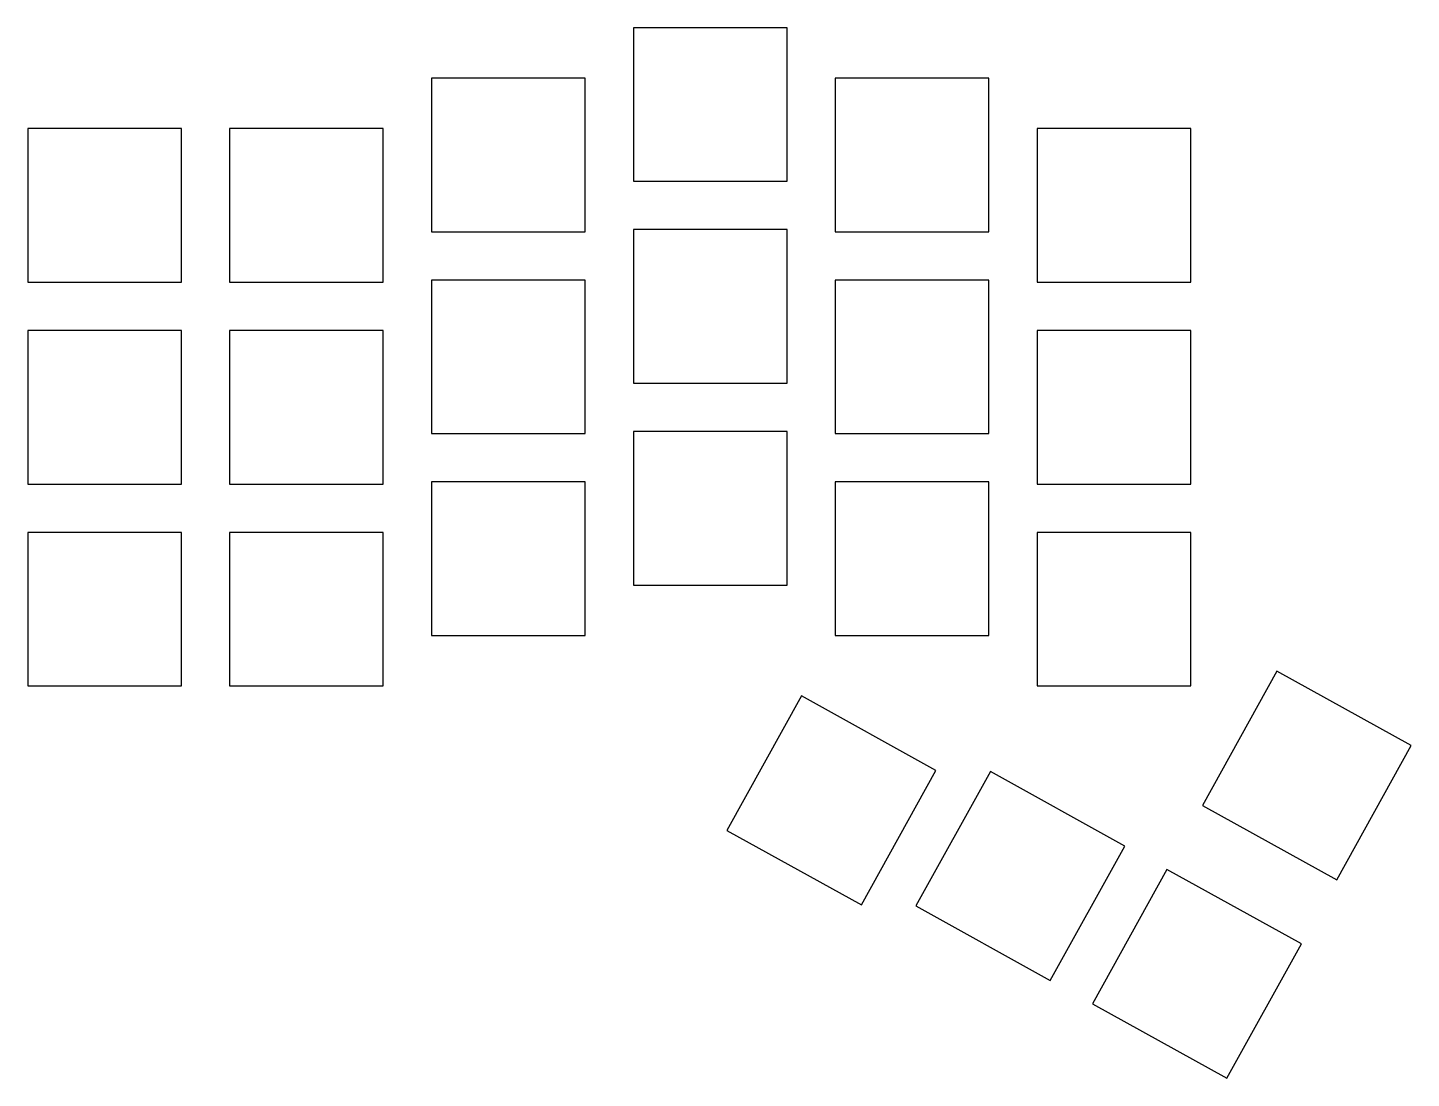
# Model space of a CAD drawing. Extents: x 78 to 209, y -144 to -45.
import ezdxf

# ---------------------------------------------------------------- set-up
doc = ezdxf.new("R2010")
doc.units = 0
doc.layers.add('BLACK', color=7, linetype='CONTINUOUS')

msp = doc.modelspace()

# ---------------------------------------------------------------- linework, layer by layer
at = {"layer": 'BLACK', "linetype": 'CONTINUOUS'}
for p, q in [((135.625, -45.1375), (135.625, -59.6375)), ((150.125, -45.1375), (135.625, -45.1375)), ((150.125, -59.6375), (150.125, -45.1375)), ((116.575, -49.9), (116.575, -64.4)), ((131.075, -49.9), (116.575, -49.9)), ((131.075, -64.4), (131.075, -49.9)), ((154.675, -49.9), (154.675, -64.4)), ((169.175, -49.9), (154.675, -49.9)), ((169.175, -64.4), (169.175, -49.9)), ((78.475, -54.6625), (78.475, -69.1625)), ((92.975, -54.6625), (78.475, -54.6625)), ((92.975, -69.1625), (92.975, -54.6625)), ((97.525, -54.6625), (97.525, -69.1625)), ((112.025, -54.6625), (97.525, -54.6625)), ((112.025, -69.1625), (112.025, -54.6625)), ((173.725, -54.6625), (173.725, -69.1625)), ((188.225, -54.6625), (173.725, -54.6625)), ((188.225, -69.1625), (188.225, -54.6625)), ((135.625, -59.6375), (150.125, -59.6375)), ((116.575, -64.4), (131.075, -64.4)), ((135.625, -64.1875), (135.625, -78.6875)), ((150.125, -64.1875), (135.625, -64.1875)), ((150.125, -78.6875), (150.125, -64.1875)), ((154.675, -64.4), (169.175, -64.4)), ((78.475, -69.1625), (92.975, -69.1625)), ((97.525, -69.1625), (112.025, -69.1625)), ((116.575, -68.95), (116.575, -83.45)), ((131.075, -68.95), (116.575, -68.95)), ((131.075, -83.45), (131.075, -68.95)), ((154.675, -68.95), (154.675, -83.45)), ((169.175, -68.95), (154.675, -68.95)), ((169.175, -83.45), (169.175, -68.95)), ((173.725, -69.1625), (188.225, -69.1625)), ((78.475, -73.7125), (78.475, -88.2125)), ((92.975, -73.7125), (78.475, -73.7125)), ((92.975, -88.2125), (92.975, -73.7125)), ((97.525, -73.7125), (97.525, -88.2125)), ((112.025, -73.7125), (97.525, -73.7125)), ((112.025, -88.2125), (112.025, -73.7125)), ((173.725, -73.7125), (173.725, -88.2125)), ((188.225, -73.7125), (173.725, -73.7125)), ((188.225, -88.2125), (188.225, -73.7125)), ((135.625, -78.6875), (150.125, -78.6875)), ((116.575, -83.45), (131.075, -83.45)), ((135.625, -83.2375), (135.625, -97.7375)), ((150.125, -83.2375), (135.625, -83.2375)), ((150.125, -97.7375), (150.125, -83.2375)), ((154.675, -83.45), (169.175, -83.45)), ((78.475, -88.2125), (92.975, -88.2125)), ((97.525, -88.2125), (112.025, -88.2125)), ((116.575, -88), (116.575, -102.5)), ((131.075, -88), (116.575, -88)), ((131.075, -102.5), (131.075, -88)), ((154.675, -88), (154.675, -102.5)), ((169.175, -88), (154.675, -88)), ((169.175, -102.5), (169.175, -88)), ((173.725, -88.2125), (188.225, -88.2125)), ((78.475, -92.7625), (78.475, -107.2625)), ((92.975, -92.7625), (78.475, -92.7625)), ((92.975, -107.2625), (92.975, -92.7625)), ((97.525, -92.7625), (97.525, -107.2625)), ((112.025, -92.7625), (97.525, -92.7625)), ((112.025, -107.2625), (112.025, -92.7625)), ((173.725, -92.7625), (173.725, -107.2625)), ((188.225, -92.7625), (173.725, -92.7625)), ((188.225, -107.2625), (188.225, -92.7625)), ((135.625, -97.7375), (150.125, -97.7375)), ((116.575, -102.5), (131.075, -102.5)), ((154.675, -102.5), (169.175, -102.5)), ((196.340358, -105.859435), (189.310618, -118.541421)), ((209.022344, -112.889175), (196.340358, -105.859435)), ((78.475, -107.2625), (92.975, -107.2625)), ((97.525, -107.2625), (112.025, -107.2625)), ((151.478877, -108.204138), (144.449137, -120.886124)), ((164.160863, -115.233878), (151.478877, -108.204138)), ((173.725, -107.2625), (188.225, -107.2625)), ((201.992604, -125.571161), (209.022344, -112.889175)), ((157.131123, -127.915864), (164.160863, -115.233878)), ((169.304441, -115.339745), (162.274701, -128.021731)), ((181.986427, -122.369485), (169.304441, -115.339745)), ((189.310618, -118.541421), (201.992604, -125.571161)), ((144.449137, -120.886124), (157.131123, -127.915864)), ((174.956687, -135.051471), (181.986427, -122.369485)), ((185.965432, -124.576296), (178.935692, -137.258282)), ((198.647418, -131.606036), (185.965432, -124.576296)), ((162.274701, -128.021731), (174.956687, -135.051471)), ((191.617678, -144.288022), (198.647418, -131.606036)), ((178.935692, -137.258282), (191.617678, -144.288022))]:
    msp.add_line(p, q, dxfattribs=at)

doc.saveas('drawing.dxf')
